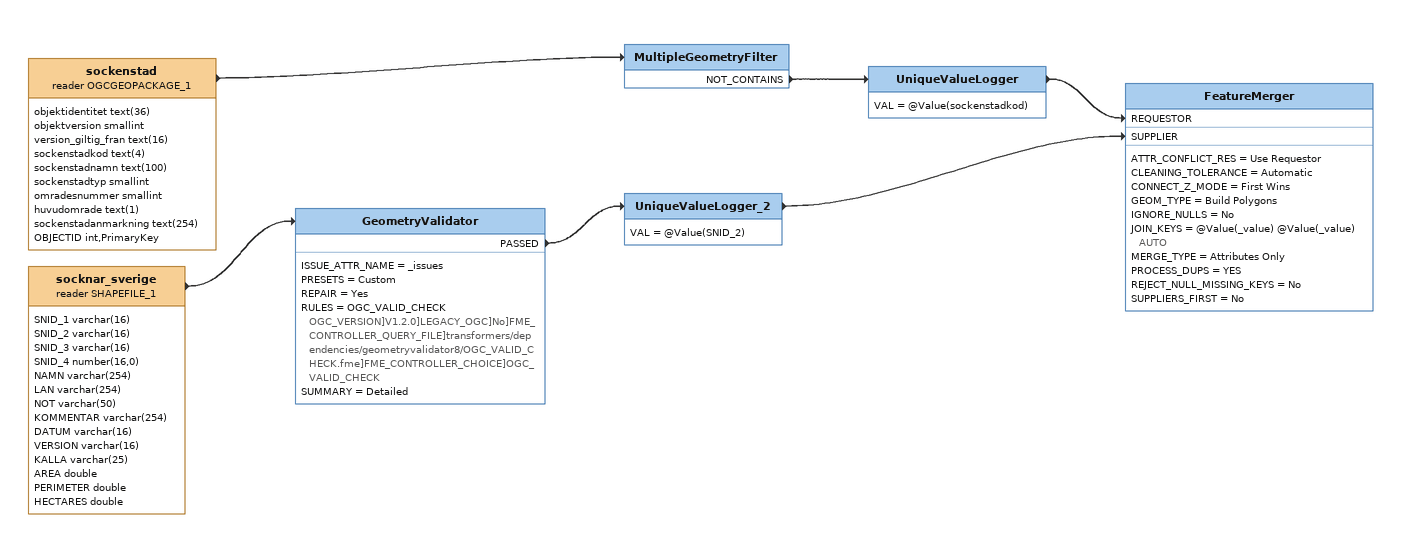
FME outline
sockenstad (reader OGCGEOPACKAGE_1)
    attributes: objektidentitet text(36), objektversion smallint, version_giltig_fran text(16), sockenstadkod text(4), sockenstadnamn text(100), sockenstadtyp smallint, omradesnummer smallint, huvudomrade text(1), sockenstadanmarkning text(254), OBJECTID int,PrimaryKey
    -> MultipleGeometryFilter
MultipleGeometryFilter
    NOT_CONTAINS -> UniqueValueLogger
UniqueValueLogger
    VAL = @Value(sockenstadkod)
    -> FeatureMerger [REQUESTOR]
socknar_sverige (reader SHAPEFILE_1)
    attributes: SNID_1 varchar(16), SNID_2 varchar(16), SNID_3 varchar(16), SNID_4 number(16,0), NAMN varchar(254), LAN varchar(254), NOT varchar(50), KOMMENTAR varchar(254), DATUM varchar(16), VERSION varchar(16), KALLA varchar(25), AREA double, PERIMETER double, HECTARES double
    -> GeometryValidator
GeometryValidator
    ISSUE_ATTR_NAME = _issues
    PRESETS = Custom
    REPAIR = Yes
    RULES = OGC_VALID_CHECK OGC_VERSION]V1.2.0]LEGACY_OGC]No]FME_CONTROLLER_QUERY_FILE]transformers/dependencies/geometryvalidator8/OGC_VALID_CHECK.fme]FME_CONTROLLER_CHOICE]OGC_VALID_CHECK
    SUMMARY = Detailed
    PASSED -> UniqueValueLogger_2
UniqueValueLogger_2
    VAL = @Value(SNID_2)
    -> FeatureMerger [SUPPLIER]
FeatureMerger
    ATTR_CONFLICT_RES = Use Requestor
    CLEANING_TOLERANCE = Automatic
    CONNECT_Z_MODE = First Wins
    GEOM_TYPE = Build Polygons
    IGNORE_NULLS = No
    JOIN_KEYS = @Value(_value) @Value(_value) AUTO
    MERGE_TYPE = Attributes Only
    PROCESS_DUPS = YES
    REJECT_NULL_MISSING_KEYS = No
    SUPPLIERS_FIRST = No
